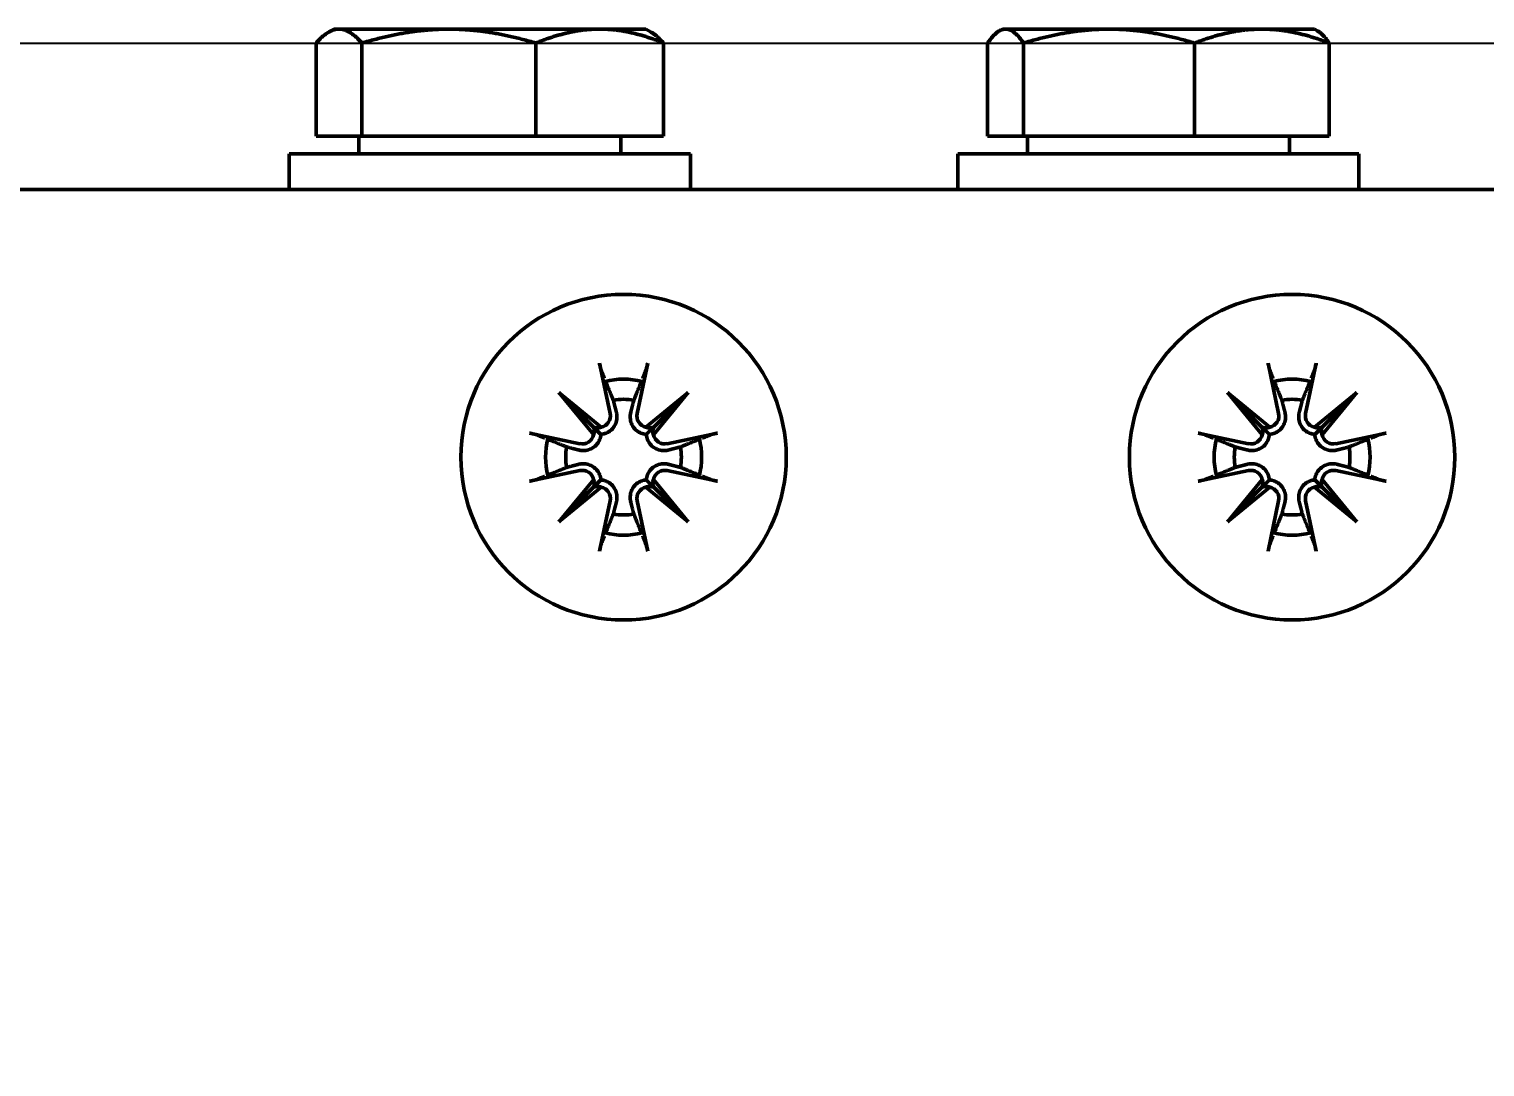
# Model space of a CAD drawing. Header units: millimetres. Extents: x -1492 to 2520, y -1551 to 1782.
# Drawn here: x 516.59 to 549.25, y 1035.84 to 1059.12 of the extents above; entities that cross this region are included whole.
import ezdxf

# ---------------------------------------------------------------- set-up
doc = ezdxf.new("R2010")
doc.units = ezdxf.units.MM
doc.header["$LTSCALE"] = 6
doc.layers.add('Dimension (ISO)', color=7, linetype='Continuous', lineweight=25)
doc.layers.add('Visible (ISO)', color=7, linetype='Continuous', lineweight=50)
doc.styles.add('Note Text (ISO)', font='tahoma.ttf')
doc.dimstyles.new('Default (ISO)', dxfattribs={"dimscale": 6, "dimtxt": 3.5, "dimasz": 2.5, "dimexe": 3.175, "dimexo": 0, "dimgap": 0.762, "dimtad": 1, "dimrnd": 1e-08, "dimzin": 0, "dimtxsty": 'Note Text (ISO)', "dimcen": 0.09, "dimdle": 10, "dimclrd": 256, "dimclre": 256, "dimclrt": 256, "dimazin": 0, "dimtfac": 1.001486, "dimtmove": 0, "dimatfit": 3, "dimfxl": 1, "dimtolj": 1, "dimtzin": 0, "dimlwd": -1, "dimlwe": -1, "dimarcsym": 0})

# ---------------------------------------------------------------- blocks, each defined once
blk = doc.blocks.new('*D16')
at = {"layer": 'Defpoints', "color": 0, "transparency": 16777216}
for p in [(507.958, 1058.807), (549.929, 966.02), (797.647, 966.02)]:
    blk.add_point(p, dxfattribs=at)
at = {"layer": 'Dimension (ISO)', "transparency": 16777216}
for p, q in [((507.958, 1058.807), (816.697, 1058.807)), ((797.647, 1043.807), (797.647, 981.02)), ((549.929, 966.02), (816.697, 966.02))]:
    blk.add_line(p, q, dxfattribs=at)
for points in [[(795.147, 1043.807), (800.147, 1043.807), (797.647, 1058.807)], [(795.147, 981.02), (800.147, 981.02), (797.647, 966.02)]]:
    blk.add_solid(points, dxfattribs=at)
at = {"layer": 'Dimension (ISO)', "transparency": 16777216, "insert": (771.201, 997.936), "char_height": 21, "attachment_point": 1, "rotation": 90, "style": 'Note Text (ISO)'}
blk.add_mtext('\\A1;93', dxfattribs=at)

msp = doc.modelspace()

# ---------------------------------------------------------------- linework, layer by layer
at = {"layer": 'Visible (ISO)'}
for p, q in [((523.429, 1059.12), (523.309, 1059.051)), ((523.544, 1059.12), (523.429, 1059.12)), ((526.009, 1059.12), (523.544, 1059.12)), ((529.393, 1059.12), (526.009, 1059.12)), ((530.429, 1059.12), (529.393, 1059.12)), ((530.429, 1059.12), (530.548, 1059.051)), ((538.429, 1059.12), (538.356, 1059.078)), ((538.5, 1059.12), (538.429, 1059.12)), ((540.822, 1059.12), (538.5, 1059.12)), ((544.251, 1059.12), (540.822, 1059.12)), ((545.429, 1059.12), (544.251, 1059.12)), ((545.429, 1059.12), (545.501, 1059.078)), ((523.03, 1056.72), (523.03, 1058.807)), ((524.059, 1056.72), (524.059, 1058.807)), ((527.958, 1056.72), (527.958, 1058.807)), ((530.828, 1056.72), (530.828, 1058.807)), ((538.095, 1056.72), (538.095, 1058.807)), ((538.905, 1056.72), (538.905, 1058.807)), ((542.739, 1056.72), (542.739, 1058.807)), ((545.763, 1056.72), (545.763, 1058.807)), ((524.059, 1056.72), (523.03, 1056.72)), ((523.989, 1056.72), (523.989, 1056.32)), ((527.958, 1056.72), (524.059, 1056.72)), ((530.828, 1056.72), (527.958, 1056.72)), ((529.869, 1056.72), (529.869, 1056.32)), ((538.905, 1056.72), (538.095, 1056.72)), ((542.739, 1056.72), (538.905, 1056.72)), ((538.989, 1056.72), (538.989, 1056.32)), ((545.763, 1056.72), (542.739, 1056.72)), ((544.869, 1056.72), (544.869, 1056.32)), ((531.429, 1056.32), (522.429, 1056.32)), ((522.429, 1056.32), (522.429, 1055.52)), ((531.429, 1056.32), (531.429, 1055.52)), ((546.429, 1056.32), (537.429, 1056.32)), ((537.429, 1056.32), (537.429, 1055.52)), ((546.429, 1056.32), (546.429, 1055.52)), ((483.929, 1055.52), (549.929, 1055.52)), ((529.388, 1051.629), (529.626, 1050.499)), ((530.47, 1051.629), (530.231, 1050.499)), ((544.388, 1051.629), (544.626, 1050.499)), ((545.47, 1051.629), (545.231, 1050.499)), ((528.479, 1050.969), (529.426, 1050.191)), ((528.479, 1050.969), (529.253, 1050.196)), ((529.258, 1050.023), (528.479, 1050.969)), ((530.432, 1050.191), (531.378, 1050.969)), ((531.378, 1050.969), (530.6, 1050.023)), ((531.378, 1050.969), (530.605, 1050.196)), ((543.479, 1050.969), (544.426, 1050.191)), ((543.479, 1050.969), (544.253, 1050.196)), ((544.258, 1050.023), (543.479, 1050.969)), ((545.432, 1050.191), (546.378, 1050.969)), ((546.378, 1050.969), (545.6, 1050.023)), ((546.378, 1050.969), (545.605, 1050.196)), ((529.253, 1050.196), (529.42, 1050.029)), ((530.605, 1050.196), (530.438, 1050.029)), ((544.253, 1050.196), (544.42, 1050.029)), ((545.605, 1050.196), (545.438, 1050.029)), ((527.82, 1050.061), (528.95, 1049.822)), ((532.038, 1050.061), (530.908, 1049.822)), ((542.82, 1050.061), (543.95, 1049.822)), ((547.038, 1050.061), (545.908, 1049.822)), ((527.82, 1048.978), (528.95, 1049.217)), ((532.038, 1048.978), (530.908, 1049.217)), ((542.82, 1048.978), (543.95, 1049.217)), ((547.038, 1048.978), (545.908, 1049.217)), ((528.479, 1048.07), (529.258, 1049.017)), ((529.426, 1048.849), (528.479, 1048.07)), ((528.479, 1048.07), (529.253, 1048.844)), ((529.253, 1048.844), (529.42, 1049.011)), ((531.378, 1048.07), (530.432, 1048.849)), ((530.605, 1048.844), (530.438, 1049.011)), ((530.6, 1049.017), (531.378, 1048.07)), ((531.378, 1048.07), (530.605, 1048.844)), ((543.479, 1048.07), (544.258, 1049.017)), ((544.426, 1048.849), (543.479, 1048.07)), ((543.479, 1048.07), (544.253, 1048.844)), ((544.253, 1048.844), (544.42, 1049.011)), ((546.378, 1048.07), (545.432, 1048.849)), ((545.605, 1048.844), (545.438, 1049.011)), ((545.6, 1049.017), (546.378, 1048.07)), ((546.378, 1048.07), (545.605, 1048.844)), ((529.388, 1047.411), (529.626, 1048.541)), ((530.47, 1047.411), (530.231, 1048.541)), ((544.388, 1047.411), (544.626, 1048.541)), ((545.47, 1047.411), (545.231, 1048.541))]:
    msp.add_line(p, q, dxfattribs=at)
for centre in [(529.929, 1049.52), (544.929, 1049.52)]:
    msp.add_circle(centre, 3.65, dxfattribs=at)
for centre, radius, start, end in [((529.929, 1049.52), 1.75, 76.2916, 103.7084), ((544.929, 1049.52), 1.75, 76.2916, 103.7084), ((529.929, 1049.52), 1.297, 79.7707, 100.2293), ((544.929, 1049.52), 1.297, 79.7707, 100.2293), ((529.372, 1050.445), 0.26, 282.1012, 11.9335), ((530.486, 1050.445), 0.26, 168.0665, 257.8988), ((544.372, 1050.445), 0.26, 282.1012, 11.9335), ((545.486, 1050.445), 0.26, 168.0665, 257.8988), ((529.929, 1049.52), 1.75, 166.2916, 193.7084), ((529.003, 1050.077), 0.26, 258.0665, 347.8988), ((530.854, 1050.077), 0.26, 192.1012, 281.9335), ((529.929, 1049.52), 1.75, 346.2916, 13.7084), ((544.929, 1049.52), 1.75, 166.2916, 193.7084), ((544.003, 1050.077), 0.26, 258.0665, 347.8988), ((545.854, 1050.077), 0.26, 192.1012, 281.9335), ((544.929, 1049.52), 1.75, 346.2916, 13.7084), ((529.929, 1049.52), 1.297, 169.7707, 190.2293), ((529.929, 1049.52), 1.297, 349.7707, 10.2293), ((544.929, 1049.52), 1.297, 169.7707, 190.2293), ((544.929, 1049.52), 1.297, 349.7707, 10.2293), ((529.003, 1048.963), 0.26, 12.1012, 101.9335), ((530.854, 1048.963), 0.26, 78.0665, 167.8988), ((544.003, 1048.963), 0.26, 12.1012, 101.9335), ((545.854, 1048.963), 0.26, 78.0665, 167.8988), ((529.372, 1048.594), 0.26, 348.0665, 77.8988), ((530.486, 1048.594), 0.26, 102.1012, 191.9335), ((544.372, 1048.594), 0.26, 348.0665, 77.8988), ((545.486, 1048.594), 0.26, 102.1012, 191.9335), ((529.929, 1049.52), 1.297, 259.7707, 280.2293), ((544.929, 1049.52), 1.297, 259.7707, 280.2293), ((529.929, 1049.52), 1.75, 256.2916, 283.7084), ((544.929, 1049.52), 1.75, 256.2916, 283.7084)]:
    msp.add_arc(centre, radius, start, end, dxfattribs=at)
for centre, major_axis, start_param, end_param in [((529.348, 1050.417), (0.153, 0.186), 3.427323, 4.166138), ((529.032, 1050.1), (0.186, 0.153), 5.25864, 5.997455), ((530.509, 1050.417), (0.153, -0.186), 5.25864, 5.997455), ((530.826, 1050.1), (0.186, -0.153), 3.427323, 4.166138), ((544.348, 1050.417), (0.153, 0.186), 3.427323, 4.166138), ((544.032, 1050.1), (0.186, 0.153), 5.25864, 5.997455), ((545.509, 1050.417), (0.153, -0.186), 5.25864, 5.997455), ((545.826, 1050.1), (0.186, -0.153), 3.427323, 4.166138), ((529.032, 1048.939), (-0.186, 0.153), 3.427323, 4.166138), ((529.348, 1048.623), (-0.153, 0.186), 5.25864, 5.997455), ((530.509, 1048.623), (-0.153, -0.186), 3.427323, 4.166138), ((530.826, 1048.939), (-0.186, -0.153), 5.25864, 5.997455), ((544.032, 1048.939), (-0.186, 0.153), 3.427323, 4.166138), ((544.348, 1048.623), (-0.153, 0.186), 5.25864, 5.997455), ((545.509, 1048.623), (-0.153, -0.186), 3.427323, 4.166138), ((545.826, 1048.939), (-0.186, -0.153), 5.25864, 5.997455)]:
    msp.add_ellipse(centre, major_axis=major_axis, ratio=0.988452, start_param=start_param, end_param=end_param, dxfattribs=at)
for points, weights in [([(523.544, 1059.12), (523.305, 1059.12), (523.03, 1058.807)], [1, 1.0379548493, 1]), ([(524.059, 1058.807), (523.783, 1059.12), (523.544, 1059.12)], [1, 1.0379548493, 1]), ([(526.009, 1059.12), (525.104, 1059.12), (524.059, 1058.807)], [1, 1.0379548493, 1]), ([(527.958, 1058.807), (526.914, 1059.12), (526.009, 1059.12)], [1, 1.0379548493, 1]), ([(529.393, 1059.12), (528.727, 1059.12), (527.958, 1058.807)], [1, 1.0379548493, 1]), ([(530.828, 1058.807), (530.059, 1059.12), (529.393, 1059.12)], [1, 1.0379548493, 1]), ([(530.548, 1059.051), (530.681, 1058.975), (530.828, 1058.807)], [1.01892619809, 1.01996340037, 1]), ([(538.5, 1059.12), (538.312, 1059.12), (538.095, 1058.807)], [1, 1.0379548493, 1]), ([(538.905, 1058.807), (538.688, 1059.12), (538.5, 1059.12)], [1, 1.0379548493, 1]), ([(540.822, 1059.12), (539.932, 1059.12), (538.905, 1058.807)], [1, 1.0379548493, 1]), ([(542.739, 1058.807), (541.712, 1059.12), (540.822, 1059.12)], [1, 1.0379548493, 1]), ([(544.251, 1059.12), (543.549, 1059.12), (542.739, 1058.807)], [1, 1.0379548493, 1]), ([(545.763, 1058.807), (544.953, 1059.12), (544.251, 1059.12)], [1, 1.0379548493, 1]), ([(545.501, 1059.078), (545.624, 1059.007), (545.763, 1058.807)], [1.01767768689, 1.02394387966, 1]), ([(529.435, 1051.451), (529.468, 1051.369), (529.499, 1051.294)], [1.00292654222, 1.00721437006, 1.00963225371]), ([(530.359, 1051.294), (530.389, 1051.369), (530.422, 1051.451)], [1.00963225371, 1.00721437006, 1.00292654222]), ([(544.435, 1051.451), (544.468, 1051.369), (544.499, 1051.294)], [1.00292654222, 1.00721437006, 1.00963225371]), ([(545.359, 1051.294), (545.389, 1051.369), (545.422, 1051.451)], [1.00963225371, 1.00721437006, 1.00292654222]), ([(529.527, 1051.223), (529.625, 1050.979), (529.699, 1050.796)], [1.0115344029, 1.01671079441, 1]), ([(530.159, 1050.796), (530.232, 1050.979), (530.331, 1051.223)], [1, 1.01671079441, 1.0115344029]), ([(544.527, 1051.223), (544.625, 1050.979), (544.699, 1050.796)], [1.0115344029, 1.01671079441, 1]), ([(545.159, 1050.796), (545.232, 1050.979), (545.331, 1051.223)], [1, 1.01671079441, 1.0115344029]), ([(529.699, 1050.796), (529.737, 1050.647), (529.768, 1050.529)], [1, 1.12336464918, 1.24422028802]), ([(530.09, 1050.529), (530.12, 1050.647), (530.159, 1050.796)], [1.24422028802, 1.12336464918, 1]), ([(544.699, 1050.796), (544.737, 1050.647), (544.768, 1050.529)], [1, 1.12336464918, 1.24422028802]), ([(545.09, 1050.529), (545.12, 1050.647), (545.159, 1050.796)], [1.24422028802, 1.12336464918, 1]), ([(528.155, 1049.95), (528.08, 1049.98), (527.998, 1050.013)], [1.00963225371, 1.00721437006, 1.00292654222]), ([(528.653, 1049.75), (528.47, 1049.823), (528.226, 1049.922)], [1, 1.01671079445, 1.01153440287]), ([(531.632, 1049.922), (531.388, 1049.823), (531.205, 1049.75)], [1.01153440287, 1.01671079445, 1]), ([(531.86, 1050.013), (531.778, 1049.98), (531.703, 1049.95)], [1.00292654222, 1.00721437006, 1.00963225371]), ([(543.155, 1049.95), (543.08, 1049.98), (542.998, 1050.013)], [1.00963225371, 1.00721437006, 1.00292654222]), ([(543.653, 1049.75), (543.47, 1049.823), (543.226, 1049.922)], [1, 1.01671079445, 1.01153440287]), ([(546.632, 1049.922), (546.388, 1049.823), (546.205, 1049.75)], [1.01153440287, 1.01671079445, 1]), ([(546.86, 1050.013), (546.778, 1049.98), (546.703, 1049.95)], [1.00292654222, 1.00721437006, 1.00963225371]), ([(528.92, 1049.681), (528.802, 1049.711), (528.653, 1049.75)], [1.24422028802, 1.12336464918, 1]), ([(531.205, 1049.75), (531.056, 1049.711), (530.938, 1049.681)], [1, 1.12336464918, 1.24422028802]), ([(543.92, 1049.681), (543.802, 1049.711), (543.653, 1049.75)], [1.24422028802, 1.12336464918, 1]), ([(546.205, 1049.75), (546.056, 1049.711), (545.938, 1049.681)], [1, 1.12336464918, 1.24422028802]), ([(528.226, 1049.118), (528.47, 1049.216), (528.653, 1049.29)], [1.01153440286, 1.01671079448, 1]), ([(528.653, 1049.29), (528.802, 1049.328), (528.92, 1049.359)], [1, 1.12336464918, 1.24422028802]), ([(530.938, 1049.359), (531.056, 1049.328), (531.205, 1049.29)], [1.24422028802, 1.12336464918, 1]), ([(531.205, 1049.29), (531.388, 1049.216), (531.632, 1049.118)], [1, 1.01671079448, 1.01153440286]), ([(543.226, 1049.118), (543.47, 1049.216), (543.653, 1049.29)], [1.01153440286, 1.01671079448, 1]), ([(543.653, 1049.29), (543.802, 1049.328), (543.92, 1049.359)], [1, 1.12336464918, 1.24422028802]), ([(545.938, 1049.359), (546.056, 1049.328), (546.205, 1049.29)], [1.24422028802, 1.12336464918, 1]), ([(546.205, 1049.29), (546.388, 1049.216), (546.632, 1049.118)], [1, 1.01671079448, 1.01153440286]), ([(527.998, 1049.026), (528.08, 1049.059), (528.155, 1049.089)], [1.00292654222, 1.00721437006, 1.00963225371]), ([(531.703, 1049.089), (531.778, 1049.059), (531.86, 1049.026)], [1.00963225371, 1.00721437006, 1.00292654222]), ([(542.998, 1049.026), (543.08, 1049.059), (543.155, 1049.089)], [1.00292654222, 1.00721437006, 1.00963225371]), ([(546.703, 1049.089), (546.778, 1049.059), (546.86, 1049.026)], [1.00963225371, 1.00721437006, 1.00292654222]), ([(529.768, 1048.511), (529.737, 1048.393), (529.699, 1048.244)], [1.24422028802, 1.12336464918, 1]), ([(530.159, 1048.244), (530.12, 1048.393), (530.09, 1048.511)], [1, 1.12336464918, 1.24422028802]), ([(544.768, 1048.511), (544.737, 1048.393), (544.699, 1048.244)], [1.24422028802, 1.12336464918, 1]), ([(545.159, 1048.244), (545.12, 1048.393), (545.09, 1048.511)], [1, 1.12336464918, 1.24422028802]), ([(529.699, 1048.244), (529.625, 1048.061), (529.527, 1047.817)], [1, 1.01671079453, 1.01153440283]), ([(530.331, 1047.817), (530.232, 1048.061), (530.159, 1048.244)], [1.01153440283, 1.01671079453, 1]), ([(544.699, 1048.244), (544.625, 1048.061), (544.527, 1047.817)], [1, 1.01671079453, 1.01153440283]), ([(545.331, 1047.817), (545.232, 1048.061), (545.159, 1048.244)], [1.01153440283, 1.01671079453, 1]), ([(529.499, 1047.746), (529.468, 1047.671), (529.435, 1047.589)], [1.00963225372, 1.00721437006, 1.00292654222]), ([(530.422, 1047.589), (530.389, 1047.671), (530.359, 1047.746)], [1.00292654222, 1.00721437006, 1.00963225371]), ([(544.499, 1047.746), (544.468, 1047.671), (544.435, 1047.589)], [1.00963225372, 1.00721437006, 1.00292654222]), ([(545.422, 1047.589), (545.389, 1047.671), (545.359, 1047.746)], [1.00292654222, 1.00721437006, 1.00963225371])]:
    msp.add_rational_spline(points, weights, degree=2, dxfattribs=at)
for points, knots in [([(529.435, 1051.451), (529.432, 1051.46), (529.427, 1051.474), (529.417, 1051.505), (529.411, 1051.529), (529.399, 1051.575), (529.393, 1051.604), (529.388, 1051.629)], [0.07019749, 0.07019749, 0.07019749, 0.07019749, 0.07644591, 0.07644591, 0.08406722, 0.08406722, 0.09169213, 0.09169213, 0.09169213, 0.09169213]), ([(530.47, 1051.629), (530.465, 1051.604), (530.458, 1051.575), (530.447, 1051.529), (530.44, 1051.505), (530.431, 1051.474), (530.426, 1051.46), (530.422, 1051.451)], [0.03061008, 0.03061008, 0.03061008, 0.03061008, 0.03823499, 0.03823499, 0.0458563, 0.0458563, 0.05210472, 0.05210472, 0.05210472, 0.05210472]), ([(544.435, 1051.451), (544.432, 1051.46), (544.427, 1051.474), (544.417, 1051.505), (544.411, 1051.529), (544.399, 1051.575), (544.393, 1051.604), (544.388, 1051.629)], [0.07019749, 0.07019749, 0.07019749, 0.07019749, 0.07644591, 0.07644591, 0.08406722, 0.08406722, 0.09169213, 0.09169213, 0.09169213, 0.09169213]), ([(545.47, 1051.629), (545.465, 1051.604), (545.458, 1051.575), (545.447, 1051.529), (545.44, 1051.505), (545.431, 1051.474), (545.426, 1051.46), (545.422, 1051.451)], [0.03061008, 0.03061008, 0.03061008, 0.03061008, 0.03823499, 0.03823499, 0.0458563, 0.0458563, 0.05210472, 0.05210472, 0.05210472, 0.05210472]), ([(529.768, 1050.529), (529.771, 1050.516), (529.774, 1050.503), (529.782, 1050.452), (529.783, 1050.41), (529.771, 1050.327), (529.758, 1050.286), (529.725, 1050.218), (529.704, 1050.186), (529.652, 1050.128), (529.621, 1050.103), (529.557, 1050.064), (529.521, 1050.049), (529.462, 1050.034), (529.441, 1050.031), (529.42, 1050.029)], [0.15793693, 0.15793693, 0.15793693, 0.15793693, 0.16242986, 0.16242986, 0.17549524, 0.17549524, 0.18856062, 0.18856062, 0.1997376, 0.1997376, 0.21091458, 0.21091458, 0.22209156, 0.22209156, 0.22833277, 0.22833277, 0.22833277, 0.22833277]), ([(530.438, 1050.029), (530.417, 1050.031), (530.396, 1050.034), (530.337, 1050.049), (530.3, 1050.064), (530.236, 1050.103), (530.205, 1050.128), (530.153, 1050.186), (530.132, 1050.218), (530.1, 1050.286), (530.087, 1050.327), (530.075, 1050.41), (530.076, 1050.452), (530.082, 1050.49), (530.084, 1050.503), (530.086, 1050.516), (530.09, 1050.529)], [-0.06590291, -0.06590291, -0.06590291, -0.06590291, -0.0596617, -0.0596617, -0.04848472, -0.04848472, -0.03730774, -0.03730774, -0.02613076, -0.02613076, -0.01306538, -0.01306538, 0, 0, 0, 0.00449293, 0.00449293, 0.00449293, 0.00449293]), ([(544.768, 1050.529), (544.771, 1050.516), (544.774, 1050.503), (544.782, 1050.452), (544.783, 1050.41), (544.771, 1050.327), (544.758, 1050.286), (544.725, 1050.218), (544.704, 1050.186), (544.652, 1050.128), (544.621, 1050.103), (544.557, 1050.064), (544.521, 1050.049), (544.462, 1050.034), (544.441, 1050.031), (544.42, 1050.029)], [0.15793693, 0.15793693, 0.15793693, 0.15793693, 0.16242986, 0.16242986, 0.17549524, 0.17549524, 0.18856062, 0.18856062, 0.1997376, 0.1997376, 0.21091458, 0.21091458, 0.22209156, 0.22209156, 0.22833277, 0.22833277, 0.22833277, 0.22833277]), ([(545.438, 1050.029), (545.417, 1050.031), (545.396, 1050.034), (545.337, 1050.049), (545.3, 1050.064), (545.236, 1050.103), (545.205, 1050.128), (545.153, 1050.186), (545.132, 1050.218), (545.1, 1050.286), (545.087, 1050.327), (545.075, 1050.41), (545.076, 1050.452), (545.082, 1050.49), (545.084, 1050.503), (545.086, 1050.516), (545.09, 1050.529)], [-0.06590291, -0.06590291, -0.06590291, -0.06590291, -0.0596617, -0.0596617, -0.04848472, -0.04848472, -0.03730774, -0.03730774, -0.02613076, -0.02613076, -0.01306538, -0.01306538, 0, 0, 0, 0.00449293, 0.00449293, 0.00449293, 0.00449293]), ([(527.82, 1050.061), (527.845, 1050.056), (527.874, 1050.049), (527.919, 1050.038), (527.944, 1050.031), (527.975, 1050.022), (527.988, 1050.017), (527.998, 1050.013)], [0.03061008, 0.03061008, 0.03061008, 0.03061008, 0.03823499, 0.03823499, 0.0458563, 0.0458563, 0.05210472, 0.05210472, 0.05210472, 0.05210472]), ([(529.42, 1050.029), (529.418, 1050.008), (529.415, 1049.987), (529.4, 1049.928), (529.384, 1049.891), (529.346, 1049.827), (529.321, 1049.796), (529.263, 1049.744), (529.231, 1049.723), (529.163, 1049.691), (529.122, 1049.678), (529.039, 1049.666), (528.997, 1049.667), (528.959, 1049.672), (528.946, 1049.675), (528.933, 1049.677), (528.92, 1049.681)], [-0.06590291, -0.06590291, -0.06590291, -0.06590291, -0.0596617, -0.0596617, -0.04848472, -0.04848472, -0.03730774, -0.03730774, -0.02613076, -0.02613076, -0.01306538, -0.01306538, 0, 0, 0, 0.00449293, 0.00449293, 0.00449293, 0.00449293]), ([(530.938, 1049.681), (530.925, 1049.677), (530.912, 1049.675), (530.861, 1049.667), (530.819, 1049.666), (530.736, 1049.678), (530.695, 1049.691), (530.627, 1049.723), (530.595, 1049.744), (530.537, 1049.796), (530.512, 1049.827), (530.473, 1049.891), (530.458, 1049.928), (530.443, 1049.987), (530.44, 1050.008), (530.438, 1050.029)], [0.15793693, 0.15793693, 0.15793693, 0.15793693, 0.16242986, 0.16242986, 0.17549524, 0.17549524, 0.18856062, 0.18856062, 0.1997376, 0.1997376, 0.21091458, 0.21091458, 0.22209156, 0.22209156, 0.22833277, 0.22833277, 0.22833277, 0.22833277]), ([(531.86, 1050.013), (531.869, 1050.017), (531.883, 1050.022), (531.914, 1050.031), (531.938, 1050.038), (531.984, 1050.049), (532.013, 1050.056), (532.038, 1050.061)], [0.07019749, 0.07019749, 0.07019749, 0.07019749, 0.07644591, 0.07644591, 0.08406722, 0.08406722, 0.09169213, 0.09169213, 0.09169213, 0.09169213]), ([(542.82, 1050.061), (542.845, 1050.056), (542.874, 1050.049), (542.919, 1050.038), (542.944, 1050.031), (542.975, 1050.022), (542.988, 1050.017), (542.998, 1050.013)], [0.03061008, 0.03061008, 0.03061008, 0.03061008, 0.03823499, 0.03823499, 0.0458563, 0.0458563, 0.05210472, 0.05210472, 0.05210472, 0.05210472]), ([(544.42, 1050.029), (544.418, 1050.008), (544.415, 1049.987), (544.4, 1049.928), (544.384, 1049.891), (544.346, 1049.827), (544.321, 1049.796), (544.263, 1049.744), (544.231, 1049.723), (544.163, 1049.691), (544.122, 1049.678), (544.039, 1049.666), (543.997, 1049.667), (543.959, 1049.672), (543.946, 1049.675), (543.933, 1049.677), (543.92, 1049.681)], [-0.06590291, -0.06590291, -0.06590291, -0.06590291, -0.0596617, -0.0596617, -0.04848472, -0.04848472, -0.03730774, -0.03730774, -0.02613076, -0.02613076, -0.01306538, -0.01306538, 0, 0, 0, 0.00449293, 0.00449293, 0.00449293, 0.00449293]), ([(545.938, 1049.681), (545.925, 1049.677), (545.912, 1049.675), (545.861, 1049.667), (545.819, 1049.666), (545.736, 1049.678), (545.695, 1049.691), (545.627, 1049.723), (545.595, 1049.744), (545.537, 1049.796), (545.512, 1049.827), (545.473, 1049.891), (545.458, 1049.928), (545.443, 1049.987), (545.44, 1050.008), (545.438, 1050.029)], [0.15793693, 0.15793693, 0.15793693, 0.15793693, 0.16242986, 0.16242986, 0.17549524, 0.17549524, 0.18856062, 0.18856062, 0.1997376, 0.1997376, 0.21091458, 0.21091458, 0.22209156, 0.22209156, 0.22833277, 0.22833277, 0.22833277, 0.22833277]), ([(546.86, 1050.013), (546.869, 1050.017), (546.883, 1050.022), (546.914, 1050.031), (546.938, 1050.038), (546.984, 1050.049), (547.013, 1050.056), (547.038, 1050.061)], [0.07019749, 0.07019749, 0.07019749, 0.07019749, 0.07644591, 0.07644591, 0.08406722, 0.08406722, 0.09169213, 0.09169213, 0.09169213, 0.09169213]), ([(528.92, 1049.359), (528.933, 1049.362), (528.946, 1049.365), (528.997, 1049.373), (529.039, 1049.374), (529.122, 1049.362), (529.163, 1049.349), (529.231, 1049.316), (529.263, 1049.295), (529.321, 1049.243), (529.346, 1049.212), (529.384, 1049.148), (529.4, 1049.111), (529.415, 1049.053), (529.418, 1049.032), (529.42, 1049.011)], [0.15793693, 0.15793693, 0.15793693, 0.15793693, 0.16242986, 0.16242986, 0.17549524, 0.17549524, 0.18856062, 0.18856062, 0.1997376, 0.1997376, 0.21091458, 0.21091458, 0.22209156, 0.22209156, 0.22833277, 0.22833277, 0.22833277, 0.22833277]), ([(530.438, 1049.011), (530.44, 1049.032), (530.443, 1049.053), (530.458, 1049.111), (530.473, 1049.148), (530.512, 1049.212), (530.537, 1049.243), (530.595, 1049.295), (530.627, 1049.316), (530.695, 1049.349), (530.736, 1049.362), (530.819, 1049.374), (530.861, 1049.373), (530.899, 1049.367), (530.912, 1049.365), (530.925, 1049.362), (530.938, 1049.359)], [-0.06590291, -0.06590291, -0.06590291, -0.06590291, -0.0596617, -0.0596617, -0.04848472, -0.04848472, -0.03730774, -0.03730774, -0.02613076, -0.02613076, -0.01306538, -0.01306538, 0, 0, 0, 0.00449293, 0.00449293, 0.00449293, 0.00449293]), ([(543.92, 1049.359), (543.933, 1049.362), (543.946, 1049.365), (543.997, 1049.373), (544.039, 1049.374), (544.122, 1049.362), (544.163, 1049.349), (544.231, 1049.316), (544.263, 1049.295), (544.321, 1049.243), (544.346, 1049.212), (544.384, 1049.148), (544.4, 1049.111), (544.415, 1049.053), (544.418, 1049.032), (544.42, 1049.011)], [0.15793693, 0.15793693, 0.15793693, 0.15793693, 0.16242986, 0.16242986, 0.17549524, 0.17549524, 0.18856062, 0.18856062, 0.1997376, 0.1997376, 0.21091458, 0.21091458, 0.22209156, 0.22209156, 0.22833277, 0.22833277, 0.22833277, 0.22833277]), ([(545.438, 1049.011), (545.44, 1049.032), (545.443, 1049.053), (545.458, 1049.111), (545.473, 1049.148), (545.512, 1049.212), (545.537, 1049.243), (545.595, 1049.295), (545.627, 1049.316), (545.695, 1049.349), (545.736, 1049.362), (545.819, 1049.374), (545.861, 1049.373), (545.899, 1049.367), (545.912, 1049.365), (545.925, 1049.362), (545.938, 1049.359)], [-0.06590291, -0.06590291, -0.06590291, -0.06590291, -0.0596617, -0.0596617, -0.04848472, -0.04848472, -0.03730774, -0.03730774, -0.02613076, -0.02613076, -0.01306538, -0.01306538, 0, 0, 0, 0.00449293, 0.00449293, 0.00449293, 0.00449293]), ([(527.998, 1049.026), (527.988, 1049.023), (527.975, 1049.018), (527.944, 1049.008), (527.919, 1049.002), (527.874, 1048.99), (527.845, 1048.984), (527.82, 1048.978)], [0.07019749, 0.07019749, 0.07019749, 0.07019749, 0.07644591, 0.07644591, 0.08406722, 0.08406722, 0.09169213, 0.09169213, 0.09169213, 0.09169213]), ([(529.42, 1049.011), (529.441, 1049.009), (529.462, 1049.006), (529.521, 1048.991), (529.557, 1048.975), (529.621, 1048.937), (529.652, 1048.911), (529.704, 1048.854), (529.725, 1048.822), (529.758, 1048.754), (529.771, 1048.713), (529.783, 1048.63), (529.782, 1048.588), (529.776, 1048.55), (529.774, 1048.537), (529.771, 1048.524), (529.768, 1048.511)], [-0.06590291, -0.06590291, -0.06590291, -0.06590291, -0.0596617, -0.0596617, -0.04848472, -0.04848472, -0.03730774, -0.03730774, -0.02613076, -0.02613076, -0.01306538, -0.01306538, 0, 0, 0, 0.00449293, 0.00449293, 0.00449293, 0.00449293]), ([(530.09, 1048.511), (530.086, 1048.524), (530.084, 1048.537), (530.076, 1048.588), (530.075, 1048.63), (530.087, 1048.713), (530.1, 1048.754), (530.132, 1048.822), (530.153, 1048.854), (530.205, 1048.911), (530.236, 1048.937), (530.3, 1048.975), (530.337, 1048.991), (530.396, 1049.006), (530.417, 1049.009), (530.438, 1049.011)], [0.15793693, 0.15793693, 0.15793693, 0.15793693, 0.16242986, 0.16242986, 0.17549524, 0.17549524, 0.18856062, 0.18856062, 0.1997376, 0.1997376, 0.21091458, 0.21091458, 0.22209156, 0.22209156, 0.22833277, 0.22833277, 0.22833277, 0.22833277]), ([(532.038, 1048.978), (532.013, 1048.984), (531.984, 1048.99), (531.938, 1049.002), (531.914, 1049.008), (531.883, 1049.018), (531.869, 1049.023), (531.86, 1049.026)], [0.03061008, 0.03061008, 0.03061008, 0.03061008, 0.03823499, 0.03823499, 0.0458563, 0.0458563, 0.05210472, 0.05210472, 0.05210472, 0.05210472]), ([(542.998, 1049.026), (542.988, 1049.023), (542.975, 1049.018), (542.944, 1049.008), (542.919, 1049.002), (542.874, 1048.99), (542.845, 1048.984), (542.82, 1048.978)], [0.07019749, 0.07019749, 0.07019749, 0.07019749, 0.07644591, 0.07644591, 0.08406722, 0.08406722, 0.09169213, 0.09169213, 0.09169213, 0.09169213]), ([(544.42, 1049.011), (544.441, 1049.009), (544.462, 1049.006), (544.521, 1048.991), (544.557, 1048.975), (544.621, 1048.937), (544.652, 1048.911), (544.704, 1048.854), (544.725, 1048.822), (544.758, 1048.754), (544.771, 1048.713), (544.783, 1048.63), (544.782, 1048.588), (544.776, 1048.55), (544.774, 1048.537), (544.771, 1048.524), (544.768, 1048.511)], [-0.06590291, -0.06590291, -0.06590291, -0.06590291, -0.0596617, -0.0596617, -0.04848472, -0.04848472, -0.03730774, -0.03730774, -0.02613076, -0.02613076, -0.01306538, -0.01306538, 0, 0, 0, 0.00449293, 0.00449293, 0.00449293, 0.00449293]), ([(545.09, 1048.511), (545.086, 1048.524), (545.084, 1048.537), (545.076, 1048.588), (545.075, 1048.63), (545.087, 1048.713), (545.1, 1048.754), (545.132, 1048.822), (545.153, 1048.854), (545.205, 1048.911), (545.236, 1048.937), (545.3, 1048.975), (545.337, 1048.991), (545.396, 1049.006), (545.417, 1049.009), (545.438, 1049.011)], [0.15793693, 0.15793693, 0.15793693, 0.15793693, 0.16242986, 0.16242986, 0.17549524, 0.17549524, 0.18856062, 0.18856062, 0.1997376, 0.1997376, 0.21091458, 0.21091458, 0.22209156, 0.22209156, 0.22833277, 0.22833277, 0.22833277, 0.22833277]), ([(547.038, 1048.978), (547.013, 1048.984), (546.984, 1048.99), (546.938, 1049.002), (546.914, 1049.008), (546.883, 1049.018), (546.869, 1049.023), (546.86, 1049.026)], [0.03061008, 0.03061008, 0.03061008, 0.03061008, 0.03823499, 0.03823499, 0.0458563, 0.0458563, 0.05210472, 0.05210472, 0.05210472, 0.05210472]), ([(529.388, 1047.411), (529.393, 1047.436), (529.399, 1047.465), (529.411, 1047.51), (529.417, 1047.535), (529.427, 1047.566), (529.432, 1047.579), (529.435, 1047.589)], [0.03061008, 0.03061008, 0.03061008, 0.03061008, 0.03823499, 0.03823499, 0.0458563, 0.0458563, 0.05210472, 0.05210472, 0.05210472, 0.05210472]), ([(530.422, 1047.589), (530.426, 1047.579), (530.431, 1047.566), (530.44, 1047.535), (530.447, 1047.51), (530.458, 1047.465), (530.465, 1047.436), (530.47, 1047.411)], [0.07019749, 0.07019749, 0.07019749, 0.07019749, 0.07644591, 0.07644591, 0.08406722, 0.08406722, 0.09169213, 0.09169213, 0.09169213, 0.09169213]), ([(544.388, 1047.411), (544.393, 1047.436), (544.399, 1047.465), (544.411, 1047.51), (544.417, 1047.535), (544.427, 1047.566), (544.432, 1047.579), (544.435, 1047.589)], [0.03061008, 0.03061008, 0.03061008, 0.03061008, 0.03823499, 0.03823499, 0.0458563, 0.0458563, 0.05210472, 0.05210472, 0.05210472, 0.05210472]), ([(545.422, 1047.589), (545.426, 1047.579), (545.431, 1047.566), (545.44, 1047.535), (545.447, 1047.51), (545.458, 1047.465), (545.465, 1047.436), (545.47, 1047.411)], [0.07019749, 0.07019749, 0.07019749, 0.07019749, 0.07644591, 0.07644591, 0.08406722, 0.08406722, 0.09169213, 0.09169213, 0.09169213, 0.09169213])]:
    msp.add_open_spline(points, degree=3, knots=knots, dxfattribs=at)

# ---------------------------------------------------------------- dimensions: what is measured, and where the dimension line sits
at = {"layer": 'Dimension (ISO)'}
dim = msp.add_linear_dim(base=(797.647, 966.02), p1=(507.958, 1058.807), p2=(549.929, 966.02), angle=90, dimstyle='Default (ISO)', override={"dimgap": 0.762, "dimdec": 0, "dimtol": 0, "dimlim": 0, "dimtp": 0, "dimtm": 0, "dimtdec": 2, "dimtofl": 0, "dimatfit": 1}, dxfattribs=at)
dim.commit()
dim.dimension.update_dxf_attribs({"geometry": '*D16', "text_midpoint": (797.647, 1012.414), "dimtype": 160})

doc.saveas('drawing.dxf')
